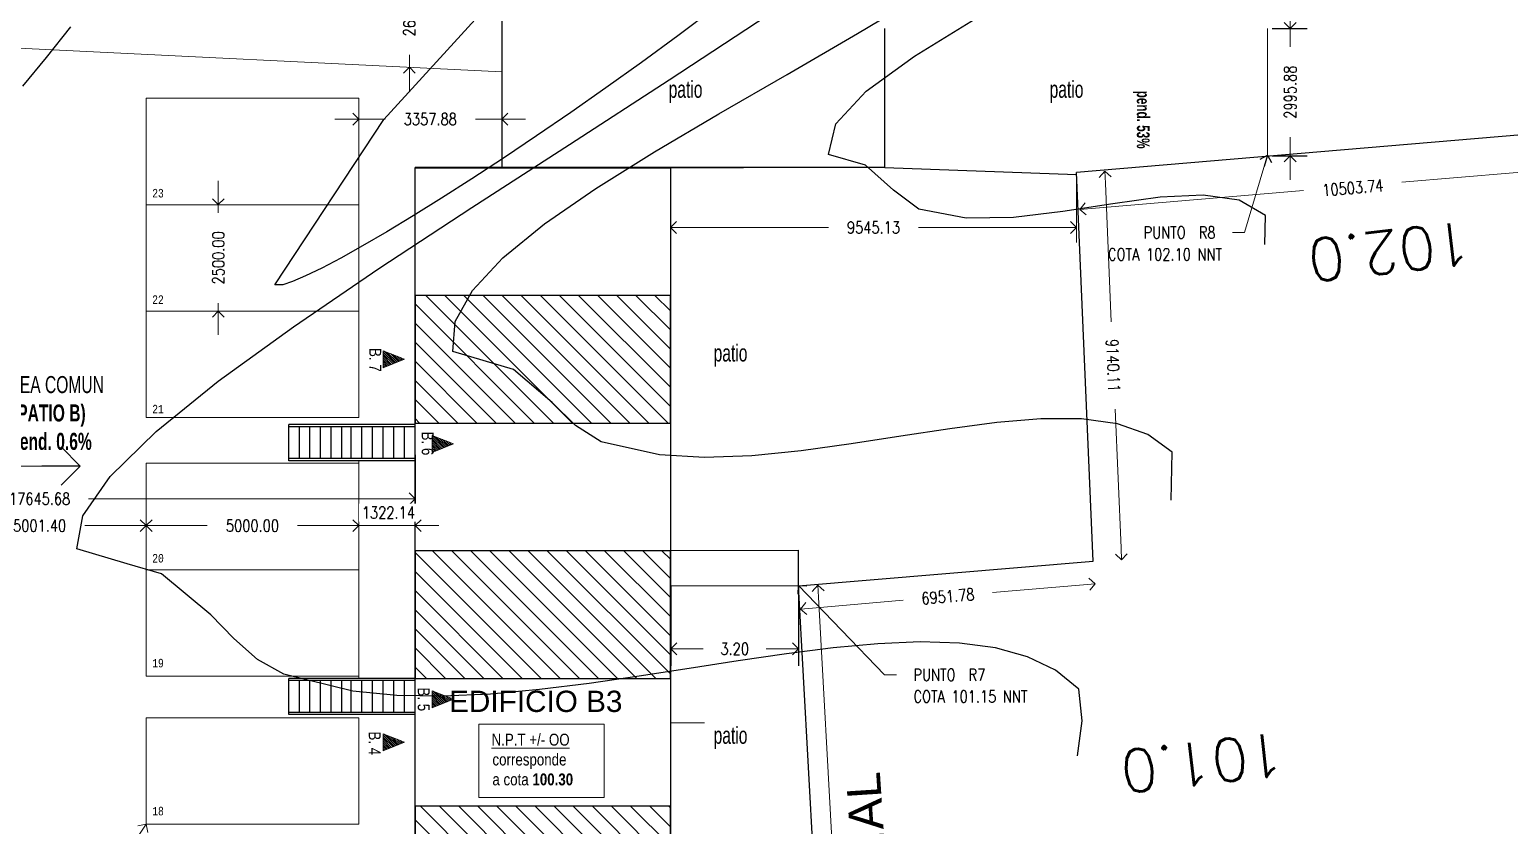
# Model space of a CAD drawing. Header units: metres. Extents: x -632 to 145, y -170 to 252.
# Drawn here: x 49.45 to 84.23, y 13.1 to 31.8 of the extents above; entities that cross this region are included whole.
import ezdxf

# ---------------------------------------------------------------- set-up
doc = ezdxf.new("R2010")
doc.units = ezdxf.units.M
doc.header["$LTSCALE"] = 5
doc.header["$MEASUREMENT"] = 0
doc.layers.get('0').update_dxf_attribs({"color": 30})
doc.layers.get('DEFPOINTS').update_dxf_attribs({"color": 210})
for name, color, linetype, lineweight in [('A-ANNO-SYMB', 3, 'Continuous', 18), ('U-ANNO-TEXT', 3, 'Continuous', 18), ('U-CONT-LEVL', 8, 'Continuous', 18), ('U-PARK-MNR', 255, 'Continuous', 13)]:
    doc.layers.add(name, color=color, linetype=linetype, lineweight=lineweight)
doc.layers.add('U-ANNO-DIMS', color=210, linetype='Continuous', lineweight=18, plot=False)
for name, color, linetype in [('U-BLDG', 7, 'Continuous'), ('U-PROP', 1, 'Continuous'), ('U-STRS', 4, 'Continuous'), ('U-TOPO-CURV', 8, 'Continuous')]:
    doc.layers.add(name, color=color, linetype=linetype)
doc.styles.add('E-ARIAL', font='arial.ttf')
doc.styles.add('E-ROMANS', font='romans.shx', dxfattribs={"width": 0.8})
doc.dimstyles.new('E-0001_ARW_24', dxfattribs={"dimscale": 0.001, "dimtxt": 2.4, "dimasz": 2.4, "dimexe": 1.2, "dimexo": 0.8, "dimgap": 1.2, "dimtad": 0, "dimdec": 0, "dimlfac": 1000, "dimzin": 0, "dimdsep": 46, "dimtxsty": 'E-ROMANS', "dimblk": 'OPEN90', "dimcen": 1.2, "dimclrd": 256, "dimclre": 256, "dimclrt": 256, "dimadec": 0, "dimazin": 0, "dimtfac": 1, "dimtdec": 0, "dimtmove": 1, "dimatfit": 3, "dimldrblk": 'OPEN90', "dimfxl": 1, "dimtfill": 1, "dimtolj": 1, "dimtzin": 0, "dimlwd": -1, "dimarcsym": 0})

# ---------------------------------------------------------------- blocks, each defined once
blk = doc.blocks.new('_Open90')
at = {"color": 0, "linetype": 'ByBlock', "lineweight": -2}
for p, q in [((-0.5, 0.5), (0, 0)), ((0, 0), (-1, 0)), ((0, 0), (-0.5, -0.5))]:
    blk.add_line(p, q, dxfattribs=at)
blk = doc.blocks.new('*D5')
at = {"layer": 'DEFPOINTS', "color": 0, "transparency": 16777216}
for p in [(64.525, 18.718), (67.525, 18.718), (64.525, 17.249)]:
    blk.add_point(p, dxfattribs=at)
at = {"layer": 'U-ANNO-DIMS', "color": 1, "lineweight": -2, "transparency": 16777216}
for p, q in [((64.525, 18.718), (64.525, 16.849)), ((67.525, 18.718), (67.525, 16.849))]:
    blk.add_line(p, q, dxfattribs=at)
at = {"layer": 'U-ANNO-DIMS', "color": 1, "transparency": 16777216}
for p, q in [((64.805, 17.249), (65.284, 17.249)), ((67.245, 17.249), (66.766, 17.249))]:
    blk.add_line(p, q, dxfattribs=at)
at = {"layer": 'U-ANNO-DIMS', "color": 1, "transparency": 16777216, "xscale": 0.28, "yscale": 0.28, "zscale": 0.28, "rotation": 180}
blk.add_blockref('_Open90', (64.525, 17.249), dxfattribs=at)
at = {"layer": 'U-ANNO-DIMS', "color": 1, "transparency": 16777216, "xscale": 0.28, "yscale": 0.28, "zscale": 0.28}
blk.add_blockref('_Open90', (67.525, 17.249), dxfattribs=at)
at = {"layer": 'U-ANNO-DIMS', "color": 2, "transparency": 16777216, "insert": (66.025, 17.249), "char_height": 0.28, "attachment_point": 5, "style": 'E-ROMANS', "bg_fill": 3, "box_fill_scale": 1.25, "bg_fill_color": 256, "bg_fill_true_color": 13158600, "bg_fill_transparency": 0}
blk.add_mtext('\\A1;3.20', dxfattribs=at)
blk = doc.blocks.new('*D29')
at = {"layer": 'DEFPOINTS', "color": 0, "transparency": 16777216}
for p in [(78.659, 31.827), (78.659, 28.831), (79.081, 28.831)]:
    blk.add_point(p, dxfattribs=at)
at = {"layer": 'U-ANNO-DIMS', "color": 1, "transparency": 16777216}
for p, q in [((79.081, 32.107), (79.081, 32.387)), ((79.081, 31.827), (79.081, 31.391)), ((79.081, 28.831), (79.081, 29.268)), ((79.081, 28.551), (79.081, 28.271))]:
    blk.add_line(p, q, dxfattribs=at)
at = {"layer": 'U-ANNO-DIMS', "color": 1, "lineweight": -2, "transparency": 16777216}
for p, q in [((78.659, 31.827), (79.481, 31.827)), ((78.659, 28.831), (79.481, 28.831))]:
    blk.add_line(p, q, dxfattribs=at)
at = {"layer": 'U-ANNO-DIMS', "color": 1, "transparency": 16777216, "xscale": 0.28, "yscale": 0.28, "zscale": 0.28}
for p, rotation in [((79.081, 31.827), 270), ((79.081, 28.831), 90)]:
    blk.add_blockref('_Open90', p, dxfattribs=dict(at, rotation=rotation))
at = {"layer": 'U-ANNO-DIMS', "color": 2, "transparency": 16777216, "insert": (79.081, 30.329), "char_height": 0.28, "attachment_point": 5, "rotation": 90, "style": 'E-ROMANS', "bg_fill": 3, "box_fill_scale": 1.25, "bg_fill_color": 256, "bg_fill_true_color": 13158600, "bg_fill_transparency": 0}
blk.add_mtext('\\A1;2995.88', dxfattribs=at)
blk = doc.blocks.new('*D37')
at = {"layer": 'DEFPOINTS', "color": 0, "transparency": 16777216}
for p in [(40.866, 21.81), (58.512, 21.81), (58.512, 20.777)]:
    blk.add_point(p, dxfattribs=at)
at = {"layer": 'U-ANNO-DIMS', "color": 1, "lineweight": -2, "transparency": 16777216}
for p, q in [((40.866, 21.81), (40.866, 20.377)), ((58.512, 21.81), (58.512, 20.377))]:
    blk.add_line(p, q, dxfattribs=at)
at = {"layer": 'U-ANNO-DIMS', "color": 1, "transparency": 16777216}
for p, q in [((41.146, 20.777), (48.537, 20.777)), ((58.232, 20.777), (50.841, 20.777))]:
    blk.add_line(p, q, dxfattribs=at)
at = {"layer": 'U-ANNO-DIMS', "color": 1, "transparency": 16777216, "xscale": 0.28, "yscale": 0.28, "zscale": 0.28, "rotation": 180}
blk.add_blockref('_Open90', (40.866, 20.777), dxfattribs=at)
at = {"layer": 'U-ANNO-DIMS', "color": 1, "transparency": 16777216, "xscale": 0.28, "yscale": 0.28, "zscale": 0.28}
blk.add_blockref('_Open90', (58.512, 20.777), dxfattribs=at)
at = {"layer": 'U-ANNO-DIMS', "color": 2, "transparency": 16777216, "insert": (49.689, 20.777), "char_height": 0.28, "attachment_point": 5, "style": 'E-ROMANS', "bg_fill": 3, "box_fill_scale": 1.25, "bg_fill_color": 256, "bg_fill_true_color": 13158600, "bg_fill_transparency": 0}
blk.add_mtext('\\A1;17645.68', dxfattribs=at)
blk = doc.blocks.new('*D44')
at = {"layer": 'DEFPOINTS', "color": 0, "transparency": 16777216}
for p in [(52.191, 13.133), (50.258, 10.103), (50.258, 10.103)]:
    blk.add_point(p, dxfattribs=at)
at = {"layer": 'U-ANNO-DIMS', "color": 1, "transparency": 16777216}
for p, q in [((52.041, 12.897), (51.623, 12.243)), ((50.409, 10.339), (50.826, 10.993))]:
    blk.add_line(p, q, dxfattribs=at)
at = {"layer": 'U-ANNO-DIMS', "color": 1, "transparency": 16777216, "xscale": 0.28, "yscale": 0.28, "zscale": 0.28}
for p, rotation in [((52.191, 13.133), 57.46825480246343), ((50.258, 10.103), 237.4682548024635)]:
    blk.add_blockref('_Open90', p, dxfattribs=dict(at, rotation=rotation))
at = {"layer": 'U-ANNO-DIMS', "color": 2, "transparency": 16777216, "insert": (51.225, 11.618), "char_height": 0.28, "attachment_point": 5, "rotation": 57.4683, "style": 'E-ROMANS', "bg_fill": 3, "box_fill_scale": 1.25, "bg_fill_color": 256, "bg_fill_true_color": 13158600, "bg_fill_transparency": 0}
blk.add_mtext('\\A1;4.00', dxfattribs=at)
blk = doc.blocks.new('*D61')
at = {"layer": 'DEFPOINTS', "color": 0, "transparency": 16777216}
for p in [(74.058, 28.443), (74.451, 19.312), (75.116, 19.34)]:
    blk.add_point(p, dxfattribs=at)
at = {"layer": 'U-ANNO-DIMS', "color": 1, "transparency": 16777216}
for p, q in [((74.735, 28.192), (74.875, 24.935)), ((75.104, 19.62), (74.964, 22.878))]:
    blk.add_line(p, q, dxfattribs=at)
at = {"layer": 'U-ANNO-DIMS', "color": 1, "transparency": 16777216, "xscale": 0.28, "yscale": 0.28, "zscale": 0.28}
for p, rotation in [((74.723, 28.472), 92.46319799879802), ((75.116, 19.34), 272.463197998798)]:
    blk.add_blockref('_Open90', p, dxfattribs=dict(at, rotation=rotation))
at = {"layer": 'U-ANNO-DIMS', "color": 2, "transparency": 16777216, "insert": (74.92, 23.906), "char_height": 0.28, "attachment_point": 5, "rotation": 272.4632, "style": 'E-ROMANS', "bg_fill": 3, "box_fill_scale": 1.25, "bg_fill_color": 256, "bg_fill_true_color": 13158600, "bg_fill_transparency": 0}
blk.add_mtext('\\A1;9140.11', dxfattribs=at)
blk = doc.blocks.new('*D62')
at = {"layer": 'DEFPOINTS', "color": 0, "transparency": 16777216}
for p in [(84.525, 29.326), (74.058, 28.443), (84.598, 28.456)]:
    blk.add_point(p, dxfattribs=at)
at = {"layer": 'U-ANNO-DIMS', "color": 1, "transparency": 16777216}
for p, q in [((84.319, 28.433), (81.701, 28.212)), ((74.411, 27.597), (79.394, 28.018))]:
    blk.add_line(p, q, dxfattribs=at)
at = {"layer": 'U-ANNO-DIMS', "color": 1, "transparency": 16777216, "xscale": 0.28, "yscale": 0.28, "zscale": 0.28}
for p, rotation in [((84.598, 28.456), 4.821626174804236), ((74.132, 27.574), 184.8216261748042)]:
    blk.add_blockref('_Open90', p, dxfattribs=dict(at, rotation=rotation))
at = {"layer": 'U-ANNO-DIMS', "color": 2, "transparency": 16777216, "insert": (80.55, 28.082), "char_height": 0.28, "attachment_point": 5, "rotation": 4.8216, "style": 'E-ROMANS', "bg_fill": 3, "box_fill_scale": 1.25, "bg_fill_color": 256, "bg_fill_true_color": 13158600, "bg_fill_transparency": 0}
blk.add_mtext('\\A1;10503.74', dxfattribs=at)
blk = doc.blocks.new('*D63')
at = {"layer": 'DEFPOINTS', "color": 0, "transparency": 16777216}
for p in [(74.451, 19.312), (74.497, 18.78), (67.525, 18.718)]:
    blk.add_point(p, dxfattribs=at)
at = {"layer": 'U-ANNO-DIMS', "color": 1, "transparency": 16777216}
for p, q in [((74.218, 18.756), (72.086, 18.573)), ((67.849, 18.21), (69.982, 18.393))]:
    blk.add_line(p, q, dxfattribs=at)
at = {"layer": 'U-ANNO-DIMS', "color": 1, "transparency": 16777216, "xscale": 0.28, "yscale": 0.28, "zscale": 0.28}
for p, rotation in [((74.497, 18.78), 4.901645718797742), ((67.571, 18.186), 184.9016457187977)]:
    blk.add_blockref('_Open90', p, dxfattribs=dict(at, rotation=rotation))
at = {"layer": 'U-ANNO-DIMS', "color": 2, "transparency": 16777216, "insert": (71.034, 18.483), "char_height": 0.28, "attachment_point": 5, "rotation": 4.9016, "style": 'E-ROMANS', "bg_fill": 3, "box_fill_scale": 1.25, "bg_fill_color": 256, "bg_fill_true_color": 13158600, "bg_fill_transparency": 0}
blk.add_mtext('\\A1;6951.78', dxfattribs=at)
blk = doc.blocks.new('*D64')
at = {"layer": 'DEFPOINTS', "color": 0, "transparency": 16777216}
for p in [(67.525, 18.718), (68.619, -1.224), (69.073, -1.199)]:
    blk.add_point(p, dxfattribs=at)
at = {"layer": 'U-ANNO-DIMS', "color": 1, "transparency": 16777216}
for p, q in [((67.994, 18.463), (68.463, 9.927)), ((69.058, -0.919), (68.59, 7.616))]:
    blk.add_line(p, q, dxfattribs=at)
at = {"layer": 'U-ANNO-DIMS', "color": 1, "transparency": 16777216, "xscale": 0.28, "yscale": 0.28, "zscale": 0.28}
for p, rotation in [((67.979, 18.743), 93.14150330821077), ((69.073, -1.199), 273.1415033082108)]:
    blk.add_blockref('_Open90', p, dxfattribs=dict(at, rotation=rotation))
at = {"layer": 'U-ANNO-DIMS', "color": 2, "transparency": 16777216, "insert": (68.526, 8.772), "char_height": 0.28, "attachment_point": 5, "rotation": 273.1415, "style": 'E-ROMANS', "bg_fill": 3, "box_fill_scale": 1.25, "bg_fill_color": 256, "bg_fill_true_color": 13158600, "bg_fill_transparency": 0}
blk.add_mtext('\\A1;19971.64', dxfattribs=at)
blk = doc.blocks.new('*D101')
at = {"layer": 'DEFPOINTS', "color": 0, "transparency": 16777216}
for p in [(58.519, 33.612), (58.246, 30.918), (58.378, 30.918)]:
    blk.add_point(p, dxfattribs=at)
at = {"layer": 'U-ANNO-DIMS', "color": 1, "transparency": 16777216}
for p, q in [((58.378, 33.892), (58.378, 34.172)), ((58.378, 33.612), (58.378, 33.326)), ((58.378, 30.918), (58.378, 31.203)), ((58.378, 30.638), (58.378, 30.358))]:
    blk.add_line(p, q, dxfattribs=at)
at = {"layer": 'U-ANNO-DIMS', "color": 1, "transparency": 16777216, "xscale": 0.28, "yscale": 0.28, "zscale": 0.28}
for p, rotation in [((58.378, 33.612), 270), ((58.378, 30.918), 90)]:
    blk.add_blockref('_Open90', p, dxfattribs=dict(at, rotation=rotation))
at = {"layer": 'U-ANNO-DIMS', "color": 2, "transparency": 16777216, "insert": (58.378, 32.265), "char_height": 0.28, "attachment_point": 5, "rotation": 90, "style": 'E-ROMANS', "bg_fill": 3, "box_fill_scale": 1.25, "bg_fill_color": 256, "bg_fill_true_color": 13158600, "bg_fill_transparency": 0}
blk.add_mtext('\\A1;2694.17', dxfattribs=at)
blk = doc.blocks.new('*D74')
at = {"layer": 'DEFPOINTS', "color": 0, "transparency": 16777216}
for p in [(52.191, 20.559), (47.19, 20.145), (52.191, 20.145)]:
    blk.add_point(p, dxfattribs=at)
at = {"layer": 'U-ANNO-DIMS', "color": 1, "transparency": 16777216}
for p, q in [((47.47, 20.145), (48.629, 20.145)), ((51.911, 20.145), (50.752, 20.145))]:
    blk.add_line(p, q, dxfattribs=at)
at = {"layer": 'U-ANNO-DIMS', "color": 1, "transparency": 16777216, "xscale": 0.28, "yscale": 0.28, "zscale": 0.28, "rotation": 180}
blk.add_blockref('_Open90', (47.19, 20.145), dxfattribs=at)
at = {"layer": 'U-ANNO-DIMS', "color": 1, "transparency": 16777216, "xscale": 0.28, "yscale": 0.28, "zscale": 0.28}
blk.add_blockref('_Open90', (52.191, 20.145), dxfattribs=at)
at = {"layer": 'U-ANNO-DIMS', "color": 2, "transparency": 16777216, "insert": (49.69, 20.145), "char_height": 0.28, "attachment_point": 5, "style": 'E-ROMANS', "bg_fill": 3, "box_fill_scale": 1.25, "bg_fill_color": 256, "bg_fill_true_color": 13158600, "bg_fill_transparency": 0}
blk.add_mtext('\\A1;5001.40', dxfattribs=at)
blk = doc.blocks.new('*D75')
at = {"layer": 'DEFPOINTS', "color": 0, "transparency": 16777216}
for p in [(52.191, 20.559), (57.191, 20.559), (57.191, 20.145)]:
    blk.add_point(p, dxfattribs=at)
at = {"layer": 'U-ANNO-DIMS', "color": 1, "transparency": 16777216}
for p, q in [((52.471, 20.145), (53.63, 20.145)), ((56.911, 20.145), (55.753, 20.145))]:
    blk.add_line(p, q, dxfattribs=at)
at = {"layer": 'U-ANNO-DIMS', "color": 1, "transparency": 16777216, "xscale": 0.28, "yscale": 0.28, "zscale": 0.28, "rotation": 180}
blk.add_blockref('_Open90', (52.191, 20.145), dxfattribs=at)
at = {"layer": 'U-ANNO-DIMS', "color": 1, "transparency": 16777216, "xscale": 0.28, "yscale": 0.28, "zscale": 0.28}
blk.add_blockref('_Open90', (57.191, 20.145), dxfattribs=at)
at = {"layer": 'U-ANNO-DIMS', "color": 2, "transparency": 16777216, "insert": (54.691, 20.145), "char_height": 0.28, "attachment_point": 5, "style": 'E-ROMANS', "bg_fill": 3, "box_fill_scale": 1.25, "bg_fill_color": 256, "bg_fill_true_color": 13158600, "bg_fill_transparency": 0}
blk.add_mtext('\\A1;5000.00', dxfattribs=at)
blk = doc.blocks.new('*D76')
at = {"layer": 'U-ANNO-DIMS', "color": 1, "transparency": 16777216}
for p, q in [((56.911, 20.145), (56.631, 20.145)), ((58.793, 20.145), (59.073, 20.145))]:
    blk.add_line(p, q, dxfattribs=at)
at = {"layer": 'U-ANNO-DIMS', "color": 2, "transparency": 16777216, "insert": (57.886, 20.451), "char_height": 0.28, "attachment_point": 5, "style": 'E-ROMANS', "bg_fill": 3, "box_fill_scale": 1.25, "bg_fill_color": 256, "bg_fill_true_color": 13158600, "bg_fill_transparency": 0}
blk.add_mtext('\\A1;1322.14', dxfattribs=at)
at = {"layer": 'DEFPOINTS', "color": 0, "transparency": 16777216}
for p in [(57.191, 20.145), (58.513, 20.145), (58.513, 20.145)]:
    blk.add_point(p, dxfattribs=at)
at = {"layer": 'U-ANNO-DIMS', "color": 1, "transparency": 16777216}
blk.add_line((57.191, 20.145), (58.513, 20.145), dxfattribs=at)
at = {"layer": 'U-ANNO-DIMS', "color": 1, "transparency": 16777216, "xscale": 0.28, "yscale": 0.28, "zscale": 0.28}
blk.add_blockref('_Open90', (57.191, 20.145), dxfattribs=at)
at = {"layer": 'U-ANNO-DIMS', "color": 1, "transparency": 16777216, "xscale": 0.28, "yscale": 0.28, "zscale": 0.28, "rotation": 180}
blk.add_blockref('_Open90', (58.513, 20.145), dxfattribs=at)
blk = doc.blocks.new('*D90')
at = {"layer": 'DEFPOINTS', "color": 0, "transparency": 16777216}
for p in [(52.191, 27.686), (52.191, 25.186), (53.889, 25.186)]:
    blk.add_point(p, dxfattribs=at)
at = {"layer": 'U-ANNO-DIMS', "color": 1, "transparency": 16777216}
for p, q in [((53.889, 27.966), (53.889, 28.246)), ((53.889, 27.686), (53.889, 27.497)), ((53.889, 25.186), (53.889, 25.374)), ((53.889, 24.906), (53.889, 24.626))]:
    blk.add_line(p, q, dxfattribs=at)
at = {"layer": 'U-ANNO-DIMS', "color": 1, "transparency": 16777216, "xscale": 0.28, "yscale": 0.28, "zscale": 0.28}
for p, rotation in [((53.889, 27.686), 270), ((53.889, 25.186), 90)]:
    blk.add_blockref('_Open90', p, dxfattribs=dict(at, rotation=rotation))
at = {"layer": 'U-ANNO-DIMS', "color": 2, "transparency": 16777216, "insert": (53.889, 26.436), "char_height": 0.28, "attachment_point": 5, "rotation": 90, "style": 'E-ROMANS', "bg_fill": 3, "box_fill_scale": 1.25, "bg_fill_color": 256, "bg_fill_true_color": 13158600, "bg_fill_transparency": 0}
blk.add_mtext('\\A1;2500.00', dxfattribs=at)
blk = doc.blocks.new('*D97')
at = {"layer": 'DEFPOINTS', "color": 0, "transparency": 16777216}
for p in [(57.191, 29.695), (57.191, 28.554), (60.549, 28.554)]:
    blk.add_point(p, dxfattribs=at)
at = {"layer": 'U-ANNO-DIMS', "color": 1, "transparency": 16777216}
for p, q in [((56.911, 29.695), (56.631, 29.695)), ((57.191, 29.695), (57.809, 29.695)), ((60.549, 29.695), (59.931, 29.695)), ((60.829, 29.695), (61.109, 29.695))]:
    blk.add_line(p, q, dxfattribs=at)
at = {"layer": 'U-ANNO-DIMS', "color": 1, "transparency": 16777216, "xscale": 0.28, "yscale": 0.28, "zscale": 0.28}
blk.add_blockref('_Open90', (57.191, 29.695), dxfattribs=at)
at = {"layer": 'U-ANNO-DIMS', "color": 1, "transparency": 16777216, "xscale": 0.28, "yscale": 0.28, "zscale": 0.28, "rotation": 180}
blk.add_blockref('_Open90', (60.549, 29.695), dxfattribs=at)
at = {"layer": 'U-ANNO-DIMS', "color": 2, "transparency": 16777216, "insert": (58.87, 29.695), "char_height": 0.28, "attachment_point": 5, "style": 'E-ROMANS', "bg_fill": 3, "box_fill_scale": 1.25, "bg_fill_color": 256, "bg_fill_true_color": 13158600, "bg_fill_transparency": 0}
blk.add_mtext('\\A1;3357.88', dxfattribs=at)
blk = doc.blocks.new('*D98')
at = {"layer": 'DEFPOINTS', "color": 0, "transparency": 16777216}
for p in [(64.513, 28.443), (74.058, 28.443), (64.513, 27.15)]:
    blk.add_point(p, dxfattribs=at)
at = {"layer": 'U-ANNO-DIMS', "color": 1, "transparency": 16777216}
for p, q in [((64.793, 27.15), (68.225, 27.15)), ((73.778, 27.15), (70.347, 27.15))]:
    blk.add_line(p, q, dxfattribs=at)
at = {"layer": 'U-ANNO-DIMS', "color": 1, "transparency": 16777216, "xscale": 0.28, "yscale": 0.28, "zscale": 0.28, "rotation": 180}
blk.add_blockref('_Open90', (64.513, 27.15), dxfattribs=at)
at = {"layer": 'U-ANNO-DIMS', "color": 1, "transparency": 16777216, "xscale": 0.28, "yscale": 0.28, "zscale": 0.28}
blk.add_blockref('_Open90', (74.058, 27.15), dxfattribs=at)
at = {"layer": 'U-ANNO-DIMS', "color": 2, "transparency": 16777216, "insert": (69.286, 27.15), "char_height": 0.28, "attachment_point": 5, "style": 'E-ROMANS', "bg_fill": 3, "box_fill_scale": 1.25, "bg_fill_color": 256, "bg_fill_true_color": 13158600, "bg_fill_transparency": 0}
blk.add_mtext('\\A1;9545.13', dxfattribs=at)

msp = doc.modelspace()

# ---------------------------------------------------------------- hatches: boundary and pattern name
at = {"layer": 'A-ANNO-SYMB'}
h = msp.add_hatch(dxfattribs=at)
h.set_pattern_fill('ANSI31', color=256, scale=0.01, angle=-90, style=0)
h.set_pattern_definition([(135, (50.005, 20.80026), (0.02245064, 0.02245064), [])])
h.paths.add_polyline_path([(58.263314, 24.054239), (57.763314, 24.254239), (57.763314, 23.854239)])
h = msp.add_hatch(dxfattribs=at)
h.set_pattern_fill('ANSI31', color=256, scale=0.01, angle=-90, style=0)
h.set_pattern_definition([(135, (51.156116, 18.810733), (0.02245064, 0.02245064), [])])
h.paths.add_polyline_path([(59.414431, 22.064713), (58.914431, 22.264713), (58.914431, 21.864713)])
h = msp.add_hatch(dxfattribs=at)
h.set_pattern_fill('ANSI31', color=256, scale=0.01, angle=-90, style=0)
h.set_pattern_definition([(135, (51.156116, 12.810733), (0.02245064, 0.02245064), [])])
h.paths.add_polyline_path([(59.414431, 16.064713), (58.914431, 16.264713), (58.914431, 15.864713)])
h = msp.add_hatch(dxfattribs=at)
h.set_pattern_fill('ANSI31', color=256, scale=0.01, angle=-90, style=0)
h.set_pattern_definition([(135, (50.005, 11.80026), (0.02245064, 0.02245064), [])])
h.paths.add_polyline_path([(58.263314, 15.054239), (57.763314, 15.254239), (57.763314, 14.854239)])
at = {"layer": 'U-BLDG'}
h = msp.add_hatch(dxfattribs=at)
h.set_pattern_fill('ANSI31', color=256, scale=0.1, angle=93.3640869, style=0)
h.set_pattern_definition([(135, (27.04022, -32.0771), (-0.2245064, -0.2245064), [])])
h.paths.add_polyline_path([(58.513314, 25.554239), (58.513314, 22.554239), (64.513314, 22.554239), (64.513314, 25.554239)])
h.paths.add_polyline_path([(58.513314, 19.554239), (58.513314, 16.554239), (64.513314, 16.554239), (64.513314, 19.554239)])
h.paths.add_polyline_path([(58.513314, 10.554239), (64.513314, 10.554239), (64.513314, 13.554239), (58.513314, 13.554239)])
h.paths.add_polyline_path([(64.513314, 4.554239), (64.513314, 7.554239), (58.513314, 7.554239), (58.513314, 4.554239)])

# ---------------------------------------------------------------- linework, layer by layer
at = {"layer": 'A-ANNO-SYMB'}
for p, q in [((57.763314, 23.854239), (57.763314, 24.254239)), ((58.263314, 24.054239), (57.763314, 24.254239)), ((58.263314, 24.054239), (57.763314, 23.854239)), ((58.914431, 21.864713), (58.914431, 22.264713)), ((59.414431, 22.064713), (58.914431, 22.264713)), ((59.414431, 22.064713), (58.914431, 21.864713)), ((58.914431, 15.864713), (58.914431, 16.264713)), ((59.414431, 16.064713), (58.914431, 16.264713)), ((59.414431, 16.064713), (58.914431, 15.864713)), ((57.763314, 14.854239), (57.763314, 15.254239)), ((58.263314, 15.054239), (57.763314, 15.254239)), ((58.263314, 15.054239), (57.763314, 14.854239))]:
    msp.add_line(p, q, dxfattribs=at)
at = {"layer": 'U-ANNO-TEXT'}
msp.add_lwpolyline([(60.015024, 15.482715), (62.954927, 15.482715), (62.954927, 13.761522), (60.015024, 13.761522)], close=True, dxfattribs=at)
at = {"layer": 'U-BLDG'}
for points in [[(58.513314, 22.554239), (64.513314, 22.554239), (64.513314, 25.554239), (58.513314, 25.554239), (58.513314, 22.554239)], [(58.513314, 16.554239), (64.513314, 16.554239), (64.513314, 19.554239), (58.513314, 19.554239), (58.513314, 16.554239)], [(58.513314, 10.554239), (64.513314, 10.554239), (64.513314, 13.554239), (58.513314, 13.554239), (58.513314, 10.554239)]]:
    msp.add_lwpolyline(points, dxfattribs=at)
at = {"layer": 'U-CONT-LEVL'}
for p, q in [((40.867633, 31.770101), (60.54905, 30.804741)), ((64.513314, 15.515714), (65.313314, 15.515714))]:
    msp.add_line(p, q, dxfattribs=at)
at = {"layer": 'U-PARK-MNR'}
for points in [[(57.191175, 27.685824), (57.191175, 30.185824), (52.191175, 30.185824), (52.191175, 27.685824)], [(57.191175, 25.185824), (57.191175, 27.685824), (52.191175, 27.685824), (52.191175, 25.185824)], [(57.191175, 22.685824), (57.191175, 25.185824), (52.191175, 25.185824), (52.191175, 22.685824)], [(57.191542, 19.109184), (57.191542, 21.609184), (52.191542, 21.609184), (52.191542, 19.109184)], [(57.191542, 16.609184), (57.191542, 19.109184), (52.191542, 19.109184), (52.191542, 16.609184)], [(57.191254, 13.133206), (57.191254, 15.633206), (52.191254, 15.633206), (52.191254, 13.133206)]]:
    msp.add_lwpolyline(points, close=True, dxfattribs=at)
at = {"layer": 'U-PROP'}
for p, q in [((60.54905, 37.827299), (60.54905, 28.554239)), ((69.550284, 28.557299), (69.550284, 31.827299)), ((84.525014, 29.326232), (74.058446, 28.443351)), ((69.550284, 28.557299), (58.513158, 28.55731)), ((58.513314, 10.216167), (58.513158, 28.557299)), ((63.524906, 28.553234), (66.229595, 28.557299)), ((69.550284, 28.557299), (74.060377, 28.39847)), ((74.451267, 19.311686), (74.058446, 28.443351)), ((58.513314, 19.554239), (67.521184, 19.567801)), ((67.524531, 18.727399), (67.521184, 19.567801)), ((67.524373, 18.727386), (74.451267, 19.311686)), ((68.671465, -2.172678), (67.524373, 18.727386))]:
    msp.add_line(p, q, dxfattribs=at)
msp.add_lwpolyline([(58.513314, 28.554239), (64.513314, 28.554239), (64.513314, 1.554239), (58.513314, 1.554239)], close=True, dxfattribs=at)
at = {"layer": 'U-STRS'}
for p, q in [((56.793314, 22.518839), (55.543314, 22.518839)), ((56.793314, 22.468839), (55.543314, 22.468839)), ((58.513314, 22.518839), (56.793314, 22.518839)), ((58.513314, 22.468839), (56.793314, 22.468839)), ((56.793314, 16.554239), (55.543314, 16.554239)), ((55.543314, 15.704239), (55.543314, 16.554239)), ((56.793314, 16.504239), (55.543314, 16.504239)), ((55.793314, 15.754239), (55.793314, 16.504239)), ((56.043314, 15.754239), (56.043314, 16.504239)), ((56.293314, 15.754239), (56.293314, 16.504239)), ((56.543314, 15.754239), (56.543314, 16.504239)), ((58.513314, 16.554239), (56.793314, 16.554239)), ((56.793314, 15.754239), (56.793314, 16.504239)), ((58.513314, 16.504239), (56.793314, 16.504239)), ((57.013314, 15.754239), (57.013314, 16.504239)), ((57.263314, 15.754239), (57.263314, 16.504239)), ((57.513314, 15.754239), (57.513314, 16.504239)), ((57.763314, 15.754239), (57.763314, 16.504239)), ((58.013314, 15.754239), (58.013314, 16.504239)), ((58.263314, 15.754239), (58.263314, 16.504239)), ((58.513314, 15.704239), (58.513314, 16.554239)), ((58.513314, 15.754239), (55.543314, 15.754239)), ((58.513314, 15.704239), (55.543314, 15.704239))]:
    msp.add_line(p, q, dxfattribs=at)
at = {"layer": 'U-TOPO-CURV', "elevation": 101}
msp.add_lwpolyline([(50.417291, 31.864736), (49.842379, 31.140003), (49.290505, 30.466646)], dxfattribs=at)

# ---------------------------------------------------------------- texts
at = {"layer": 'U-ANNO-TEXT', "style": 'E-ARIAL'}
msp.add_text('LIMITE PREDIAL', height=0.8, rotation=93.7207339, dxfattribs=at).set_placement((69.998848, 5.703169))
at = {"layer": 'U-ANNO-TEXT', "attachment_point": 1, "style": 'E-ROMANS'}
for s, insert, char_height, width in [('{\\fArial Narrow|b0|i0|c0|p34;patio}', (64.471932, 30.597231), 0.4, 3.7363), ('{\\fArial Narrow|b0|i0|c0|p34;patio}', (73.42461, 30.597231), 0.4, 3.7363), ('{\\fMonospac821 BT|b0|i0|c0|p49;23}', (52.335897, 28.055256), 0.2, 0.3971), ('{\\fMonospac821 BT|b0|i0|c0|p49;22}', (52.335897, 25.555256), 0.2, 0.3971), ('{\\fArial Narrow|b0|i0|c0|p34;patio}', (65.528484, 24.401718), 0.4, 3.7363), ('{\\fMonospac821 BT|b0|i0|c0|p49;21}', (52.336264, 22.982952), 0.2, 0.3971), ('{\\fMonospac821 BT|b0|i0|c0|p49;20}', (52.336264, 19.478617), 0.2, 0.3971), ('{\\fMonospac821 BT|b0|i0|c0|p49;19}', (52.336264, 17.014722), 0.2, 0.3971), ('{\\fArial Narrow|b0|i0|c0|p34;patio}', (65.528484, 15.420212), 0.4, 3.7363), (' {\\fArial|b0|i0|c0|p34;\\LN.P.T +/- OO\\P\\l  corresponde \\P  a cota \\fArial|b1|i0|c0|p34;100.30}', (60.157277, 15.256911), 0.28, 9.3704), ('{\\fMonospac821 BT|b0|i0|c0|p49;18}', (52.336264, 13.538744), 0.2, 0.3971)]:
    msp.add_mtext(s, dxfattribs=dict(at, insert=insert, char_height=char_height, width=width))
at = {"layer": 'U-ANNO-TEXT'}
for s, insert, char_height, attachment_point, style in [('PUNTO  R8', (77.324522, 27.031176), 0.28, 6, 'E-ROMANS'), ('PUNTO  R7', (70.225208, 16.639689), 0.28, 4, 'E-ROMANS'), ('EDIFICIO B3', (63.386533, 16.014077), 0.5, 6, 'E-ARIAL'), ('COTA 101.15 NNT', (70.225208, 16.130043), 0.28, 4, 'E-ROMANS')]:
    msp.add_mtext(s, dxfattribs=dict(at, insert=insert, char_height=char_height, attachment_point=attachment_point, style=style))
at = {"layer": 'U-ANNO-TEXT', "char_height": 0.28, "width": 1.6507, "attachment_point": 1, "rotation": 270, "style": 'E-ROMANS'}
for s, insert in [('{\\fArial|b0|i0|c0|p34;B. 7}', (57.716638, 24.317195)), ('{\\fArial|b0|i0|c0|p34;B. 6}', (58.948749, 22.353642)), ('{\\fArial|b0|i0|c0|p34;B. 5}', (58.855717, 16.342936)), ('{\\fArial|b0|i0|c0|p34;B. 4}', (57.704601, 15.309501))]:
    msp.add_mtext(s, dxfattribs=dict(at, insert=insert))
at = {"layer": 'U-TOPO-CURV', "style": 'E-ROMANS'}
for s, p in [('102.0', (83.278926, 27.298479)), ('101.0', (78.877626, 15.2885))]:
    msp.add_text(s, height=1, rotation=186.5658641, dxfattribs=at).set_placement(p)

# ---------------------------------------------------------------- next in the draw order: dimensions: what is measured, and where the dimension line sits
at = {"layer": 'U-ANNO-DIMS'}
for base, p1, p2, angle, override, picture, middle in [((58.378061, 30.917708), (58.519227, 33.61188), (58.245913, 30.917708), 90, {"dimscale": 1, "dimtxt": 0.28, "dimasz": 0.28, "dimexe": 0.1, "dimexo": 0, "dimgap": 0.4, "dimtad": 0, "dimdec": 2, "dimzin": 1, "dimtxsty": 'E-ROMANS', "dimcen": 0.1, "dimse1": 1, "dimse2": 1, "dimclrd": 1, "dimclre": 250, "dimclrt": 2, "dimtdec": 2, "dimtmove": 2, "dimtzin": 1}, '*D101', (58.378061, 32.264794)), ((79.0805256, 28.8314236), (78.6590502, 31.8272989), (78.6590502, 28.8314236), 90, {"dimscale": 1, "dimtxt": 0.28, "dimasz": 0.28, "dimexe": 0.4, "dimexo": 0, "dimgap": 0.4, "dimtad": 0, "dimdec": 2, "dimzin": 1, "dimtxsty": 'E-ROMANS', "dimcen": 0.1, "dimclrd": 1, "dimclre": 1, "dimclrt": 2, "dimtdec": 0, "dimtmove": 1, "dimtzin": 1}, '*D29', (79.0805256, 30.3293612)), ((58.511911, 20.777045), (40.866229, 21.809727), (58.511911, 21.809727), 0, {"dimscale": 1, "dimtxt": 0.28, "dimasz": 0.28, "dimexe": 0.4, "dimexo": 0, "dimgap": 0.4, "dimtad": 0, "dimdec": 2, "dimzin": 1, "dimtxsty": 'E-ROMANS', "dimcen": 0.1, "dimclrd": 1, "dimclre": 1, "dimclrt": 2, "dimtdec": 0, "dimtmove": 1, "dimtzin": 1}, '*D37', (49.68907, 20.777045))]:
    dim = msp.add_linear_dim(base=base, p1=p1, p2=p2, angle=angle, dimstyle='E-0001_ARW_24', override=override, dxfattribs=at)
    dim.commit()
    dim.dimension.update_dxf_attribs({"geometry": picture, "text_midpoint": middle})
dim = msp.add_aligned_dim(p1=(74.058446, 28.443351), p2=(74.451267, 19.311686), distance=0.665474, dimstyle='E-0001_ARW_24', override={"dimscale": 1, "dimtxt": 0.28, "dimasz": 0.28, "dimexe": 0.1, "dimexo": 0, "dimgap": 0.4, "dimtad": 0, "dimdec": 2, "dimzin": 1, "dimtxsty": 'E-ROMANS', "dimcen": 0.1, "dimse1": 1, "dimse2": 1, "dimclrd": 1, "dimclre": 250, "dimclrt": 2, "dimtdec": 2, "dimtmove": 2, "dimtzin": 1}, dxfattribs=at)
dim.commit()
dim.dimension.update_dxf_attribs({"geometry": '*D61', "text_midpoint": (74.919716, 23.906119)})
dim = msp.add_linear_dim(base=(64.524906, 17.249391), p1=(67.524906, 18.717687), p2=(64.524906, 18.717687), angle=0, text='3.20', dimstyle='E-0001_ARW_24', override={"dimscale": 1, "dimtxt": 0.28, "dimasz": 0.28, "dimexe": 0.4, "dimexo": 0, "dimgap": 0.4, "dimtad": 0, "dimdec": 2, "dimzin": 1, "dimtxsty": 'E-ROMANS', "dimcen": 0.1, "dimclrd": 1, "dimclre": 1, "dimclrt": 2, "dimtmove": 1, "dimtzin": 1}, dxfattribs=at)
dim.commit()
dim.dimension.update_dxf_attribs({"geometry": '*D5', "text_midpoint": (66.024906, 17.249391)})
dim = msp.add_aligned_dim(p1=(52.191254, 13.133206), p2=(50.258314, 10.102804), distance=0, text='4.00', dimstyle='E-0001_ARW_24', override={"dimscale": 1, "dimtxt": 0.28, "dimasz": 0.28, "dimexe": 0.1, "dimexo": 0, "dimgap": 0.4, "dimtad": 0, "dimdec": 2, "dimzin": 1, "dimtxsty": 'E-ROMANS', "dimcen": 0.1, "dimse1": 1, "dimse2": 1, "dimclrd": 1, "dimclre": 250, "dimclrt": 2, "dimtdec": 2, "dimtmove": 2, "dimtzin": 1}, dxfattribs=at)
dim.commit()
dim.dimension.update_dxf_attribs({"geometry": '*D44', "text_midpoint": (51.224784, 11.618005)})

# ---------------------------------------------------------------- next in the draw order: linework, layer by layer
at = {"layer": 'U-CONT-LEVL'}
msp.add_lwpolyline([(57.191254, 21.668839), (57.191254, 16.554239)], dxfattribs=at)
at = {"layer": 'U-STRS'}
for p, q in [((55.543314, 21.668839), (55.543314, 22.518839)), ((55.793314, 21.718839), (55.793314, 22.468839)), ((56.043314, 21.718839), (56.043314, 22.468839)), ((56.293314, 21.718839), (56.293314, 22.468839)), ((56.543314, 21.718839), (56.543314, 22.468839)), ((56.793314, 21.718839), (56.793314, 22.468839)), ((57.013314, 21.718839), (57.013314, 22.468839)), ((57.263314, 21.718839), (57.263314, 22.468839)), ((57.513314, 21.718839), (57.513314, 22.468839)), ((57.763314, 21.718839), (57.763314, 22.468839)), ((58.013314, 21.718839), (58.013314, 22.468839)), ((58.263314, 21.718839), (58.263314, 22.468839)), ((58.513314, 21.668839), (58.513314, 22.518839)), ((58.513314, 21.718839), (55.543314, 21.718839)), ((58.513314, 21.668839), (55.543314, 21.668839))]:
    msp.add_line(p, q, dxfattribs=at)
at = {"layer": 'U-TOPO-CURV', "elevation": 100.5}
for points in [[(55.216245, 25.805982), (57.781029, 29.688385), (69.846194, 42.896571)], [(65.53984, 32.295436), (64.685039, 31.653077), (63.835219, 31.029725), (62.995634, 30.428064), (62.17154, 29.850782), (61.368192, 29.300568), (60.590845, 28.780108), (59.844755, 28.292089), (59.135178, 27.839198), (58.467368, 27.424123), (57.846581, 27.049552), (57.278071, 26.71817), (56.767096, 26.432664), (56.318908, 26.195724), (55.938765, 26.010036), (55.631922, 25.878285), (55.403632, 25.803162), (55.216245, 25.805982)]]:
    msp.add_lwpolyline(points, dxfattribs=at)

# ---------------------------------------------------------------- next in the draw order: texts
at = {"layer": 'U-ANNO-TEXT', "insert": (74.796325, 26.517773), "char_height": 0.28, "attachment_point": 4, "style": 'E-ROMANS'}
msp.add_mtext('COTA 102.10 NNT', dxfattribs=at)
at = {"layer": 'U-ANNO-TEXT', "insert": (49.702471, 23.659109), "char_height": 0.4, "width": 4.6086, "attachment_point": 2, "style": 'E-ROMANS'}
msp.add_mtext('{\\fArial Narrow|b0|i0|c0|p34;     AREA COMUN\\P\\fArial Narrow|b1|i0|c0|p34;    (PATIO B)\\P     pend. 0.6%}', dxfattribs=at)

# ---------------------------------------------------------------- next in the draw order: dimensions: what is measured, and where the dimension line sits
at = {"layer": 'U-ANNO-DIMS'}
dim = msp.add_linear_dim(base=(84.598378, 28.456498), p1=(74.058446, 28.443351), p2=(84.525014, 29.326232), angle=4.8216262, dimstyle='E-0001_ARW_24', override={"dimscale": 1, "dimtxt": 0.28, "dimasz": 0.28, "dimexe": 0.1, "dimexo": 0, "dimgap": 0.4, "dimtad": 0, "dimdec": 2, "dimzin": 1, "dimtxsty": 'E-ROMANS', "dimcen": 0.1, "dimse1": 1, "dimse2": 1, "dimclrd": 1, "dimclre": 250, "dimclrt": 2, "dimtdec": 2, "dimtmove": 2, "dimtzin": 1}, dxfattribs=at)
dim.commit()
dim.dimension.update_dxf_attribs({"geometry": '*D62', "text_midpoint": (80.550458, 28.08222), "dimtype": 161})
dim = msp.add_aligned_dim(p1=(67.524906, 18.717687), p2=(74.451267, 19.311686), distance=-0.533766, dimstyle='E-0001_ARW_24', override={"dimscale": 1, "dimtxt": 0.28, "dimasz": 0.28, "dimexe": 0.1, "dimexo": 0, "dimgap": 0.4, "dimtad": 0, "dimdec": 2, "dimzin": 1, "dimtxsty": 'E-ROMANS', "dimcen": 0.1, "dimse1": 1, "dimse2": 1, "dimclrd": 1, "dimclre": 250, "dimclrt": 2, "dimtdec": 2, "dimtmove": 2, "dimtzin": 1}, dxfattribs=at)
dim.commit()
dim.dimension.update_dxf_attribs({"geometry": '*D63', "text_midpoint": (71.033694, 18.482873)})

# ---------------------------------------------------------------- next in the draw order: leaders
at = {"layer": 'U-ANNO-TEXT'}
msp.add_leader([(50.642124, 21.54589), (48.638199, 21.54589)], dimstyle='E-0001_ARW_24', override={"dimscale": 1, "dimtxt": 0.28, "dimasz": 0.9, "dimexe": 0.1, "dimexo": 0, "dimgap": 0.4, "dimtad": 0, "dimdec": 2, "dimzin": 1, "dimtxsty": 'E-ROMANS', "dimcen": 0.1, "dimse1": 1, "dimse2": 1, "dimclrd": 1, "dimclre": 250, "dimclrt": 2, "dimtdec": 2, "dimtmove": 2, "dimtzin": 1}, dxfattribs=at)

# ---------------------------------------------------------------- next in the draw order: linework, layer by layer
at = {"layer": 'U-CONT-LEVL', "ltscale": 15}
msp.add_line((78.54905, 31.827299), (78.54905, 28.822942), dxfattribs=at)
at = {"layer": 'U-TOPO-CURV'}
for points, elevation in [([(76.281103, 20.741333), (76.305299, 21.868486), (75.735442, 22.285762), (75.017431, 22.537687), (74.172019, 22.650821), (73.219964, 22.651722), (72.182021, 22.566953), (71.078948, 22.423072), (69.9315, 22.246639), (68.760434, 22.064217), (67.586507, 21.902364), (66.430474, 21.787641), (65.313091, 21.746607), (64.255114, 21.805824), (62.887922, 22.116978), (62.280314, 22.498564), (61.734099, 23.041544), (60.825008, 23.8119), (59.39748, 24.234863), (59.452413, 24.938212), (59.859372, 25.67224), (60.574874, 26.437406), (61.555441, 27.234167), (62.75759, 28.062979), (64.137839, 28.924302), (65.652708, 29.81859), (67.258715, 30.746304), (68.91238, 31.707897), (70.570219, 32.703831)], 101.5), ([(78.481752, 26.746323), (78.496447, 27.430811), (77.87681, 27.793944), (77.034738, 27.912466), (76.026766, 27.858715), (74.909423, 27.705032), (73.739241, 27.523755), (72.572753, 27.387222), (71.466489, 27.367774), (70.348449, 27.581714), (69.756914, 28.028749), (69.095699, 28.610993), (68.228802, 28.867846), (68.402005, 29.585586), (69.114365, 30.354966), (70.245813, 31.177245), (71.676279, 32.053687)], 102)]:
    msp.add_lwpolyline(points, dxfattribs=dict(at, elevation=elevation))

# ---------------------------------------------------------------- next in the draw order: texts
at = {"layer": 'U-ANNO-TEXT', "insert": (75.77609, 29.683076), "char_height": 0.3, "width": 3.7363, "attachment_point": 2, "rotation": 270, "style": 'E-ROMANS'}
msp.add_mtext('{\\fArial Narrow|b1|i0|c0|p34;pend. 53%}', dxfattribs=at)

# ---------------------------------------------------------------- next in the draw order: dimensions: what is measured, and where the dimension line sits
at = {"layer": 'U-ANNO-DIMS'}
dim = msp.add_aligned_dim(p1=(67.524906, 18.717687), p2=(68.619394, -1.223943), distance=0.454692, dimstyle='E-0001_ARW_24', override={"dimscale": 1, "dimtxt": 0.28, "dimasz": 0.28, "dimexe": 0.1, "dimexo": 0, "dimgap": 0.4, "dimtad": 0, "dimdec": 2, "dimzin": 1, "dimtxsty": 'E-ROMANS', "dimcen": 0.1, "dimse1": 1, "dimse2": 1, "dimclrd": 1, "dimclre": 250, "dimclrt": 2, "dimtdec": 2, "dimtmove": 2, "dimtzin": 1}, dxfattribs=at)
dim.commit()
dim.dimension.update_dxf_attribs({"geometry": '*D64', "text_midpoint": (68.526159, 8.77179)})

# ---------------------------------------------------------------- next in the draw order: leaders
at = {"layer": 'U-ANNO-DIMS', "annotation_type": 0, "has_hookline": 1, "hookline_direction": 1, "text_width": 1.909333}
msp.add_leader([(78.547255, 28.848223), (78.004522, 27.031176), (77.724522, 27.031176)], dimstyle='E-0001_ARW_24', override={"dimscale": 1, "dimtxt": 0.28, "dimasz": 0.28, "dimexe": 0.4, "dimexo": 0, "dimgap": 0.4, "dimtad": 0, "dimdec": 2, "dimzin": 1, "dimtxsty": 'E-ROMANS', "dimcen": 0.1, "dimclrd": 1, "dimclre": 1, "dimclrt": 2, "dimtzin": 1}, dxfattribs=at)

# ---------------------------------------------------------------- next in the draw order: linework, layer by layer
at = {"layer": 'U-CONT-LEVL', "ltscale": 15}
msp.add_line((67.524505, 18.73393), (64.513314, 18.73393), dxfattribs=at)
at = {"layer": 'U-TOPO-CURV', "elevation": 101}
msp.add_lwpolyline([(74.080452, 14.736344), (74.189306, 15.558402), (74.114152, 16.306161), (73.566821, 16.74811), (72.909043, 17.066106), (72.151499, 17.273815), (71.304871, 17.384905), (70.379835, 17.413042), (69.387075, 17.371894), (68.33727, 17.275125), (67.2411, 17.136405), (66.109247, 16.969398), (64.95239, 16.787774), (63.781209, 16.605197), (62.606386, 16.435335), (61.4386, 16.291855), (60.288531, 16.188423), (59.166861, 16.138707), (58.084269, 16.156372), (57.051437, 16.255087), (55.427395, 16.652243), (54.809791, 16.998554), (54.250567, 17.494069), (53.712837, 18.052484), (52.554317, 19.012809), (51.743503, 19.244488), (50.566158, 19.601881), (50.704719, 20.373362), (51.348228, 21.298102), (52.431142, 22.358875), (53.887919, 23.538451), (55.653017, 24.819604), (57.660894, 26.185104), (59.846007, 27.617726), (62.142813, 29.10024), (64.48577, 30.615419), (66.809335, 32.146034)], dxfattribs=at)

# ---------------------------------------------------------------- next in the draw order: leaders
at = {"layer": 'U-ANNO-DIMS', "annotation_type": 0, "has_hookline": 1, "hookline_direction": 0, "text_width": 1.909333}
msp.add_leader([(67.522578, 18.73567), (69.545208, 16.639689), (69.825208, 16.639689)], dimstyle='E-0001_ARW_24', override={"dimscale": 1, "dimtxt": 0.28, "dimasz": 0.28, "dimexe": 0.4, "dimexo": 0, "dimgap": 0.4, "dimtad": 0, "dimdec": 2, "dimzin": 1, "dimtxsty": 'E-ROMANS', "dimcen": 0.1, "dimclrd": 1, "dimclre": 1, "dimclrt": 2, "dimtzin": 1}, dxfattribs=at)

# ---------------------------------------------------------------- next in the draw order: dimensions: what is measured, and where the dimension line sits
at = {"layer": 'U-ANNO-DIMS'}
for base, p1, p2, picture, middle in [((57.1911751, 29.6953211), (60.5490502, 28.5542388), (57.1911751, 28.5542388), '*D97', (58.8701127, 29.6953211)), ((64.513314, 27.149569), (74.058446, 28.443351), (64.513314, 28.443351), '*D98', (69.28588, 27.149569)), ((52.191175, 20.14547), (47.189772, 20.14547), (52.191175, 20.558774), '*D74', (49.690473, 20.14547))]:
    dim = msp.add_linear_dim(base=base, p1=p1, p2=p2, dimstyle='E-0001_ARW_24', override={"dimscale": 1, "dimtxt": 0.28, "dimasz": 0.28, "dimexe": 0.1, "dimexo": 0, "dimgap": 0.4, "dimtad": 0, "dimdec": 2, "dimzin": 1, "dimtxsty": 'E-ROMANS', "dimcen": 0.1, "dimse1": 1, "dimse2": 1, "dimclrd": 1, "dimclre": 250, "dimclrt": 2, "dimtdec": 2, "dimtmove": 2, "dimtzin": 1}, dxfattribs=at)
    dim.commit()
    dim.dimension.update_dxf_attribs({"geometry": picture, "text_midpoint": middle})
dim = msp.add_linear_dim(base=(53.889388, 25.185824), p1=(52.191175, 27.685824), p2=(52.191175, 25.185824), angle=90, dimstyle='E-0001_ARW_24', override={"dimscale": 1, "dimtxt": 0.28, "dimasz": 0.28, "dimexe": 0.1, "dimexo": 0, "dimgap": 0.4, "dimtad": 0, "dimdec": 2, "dimzin": 1, "dimtxsty": 'E-ROMANS', "dimcen": 0.1, "dimse1": 1, "dimse2": 1, "dimclrd": 1, "dimclre": 250, "dimclrt": 2, "dimtdec": 2, "dimtmove": 2, "dimtzin": 1}, dxfattribs=at)
dim.commit()
dim.dimension.update_dxf_attribs({"geometry": '*D90', "text_midpoint": (53.889388, 26.435824)})

# ---------------------------------------------------------------- next in the draw order: linework, layer by layer
msp.add_line((74.058446, 28.443351), (74.058446, 26.797718), dxfattribs=at)

# ---------------------------------------------------------------- next in the draw order: dimensions: what is measured, and where the dimension line sits
dim = msp.add_linear_dim(base=(57.191175, 20.14547), p1=(52.191175, 20.558774), p2=(57.191175, 20.558774), dimstyle='E-0001_ARW_24', override={"dimscale": 1, "dimtxt": 0.28, "dimasz": 0.28, "dimexe": 0.1, "dimexo": 0, "dimgap": 0.4, "dimtad": 0, "dimdec": 2, "dimzin": 1, "dimtxsty": 'E-ROMANS', "dimcen": 0.1, "dimse1": 1, "dimse2": 1, "dimclrd": 1, "dimclre": 250, "dimclrt": 2, "dimtdec": 2, "dimtmove": 2, "dimtzin": 1}, dxfattribs=at)
dim.commit()
dim.dimension.update_dxf_attribs({"geometry": '*D75', "text_midpoint": (54.691175, 20.14547)})

# ---------------------------------------------------------------- next in the draw order: dimensions: what is measured, and where the dimension line sits
dim = msp.add_linear_dim(base=(58.513314, 20.14547), p1=(57.191175, 20.14547), p2=(58.513314, 20.14547), dimstyle='E-0001_ARW_24', override={"dimscale": 1, "dimtxt": 0.28, "dimasz": 0.28, "dimexe": 0.1, "dimexo": 0, "dimgap": 0.4, "dimtad": 0, "dimdec": 2, "dimzin": 1, "dimtxsty": 'E-ROMANS', "dimcen": 0.1, "dimse1": 1, "dimse2": 1, "dimclrd": 1, "dimclre": 250, "dimclrt": 2, "dimtdec": 2, "dimtmove": 2, "dimtzin": 1}, dxfattribs=at)
dim.commit()
dim.dimension.update_dxf_attribs({"geometry": '*D76', "text_midpoint": (57.885934, 20.450724), "dimtype": 160})

doc.saveas('drawing.dxf')
